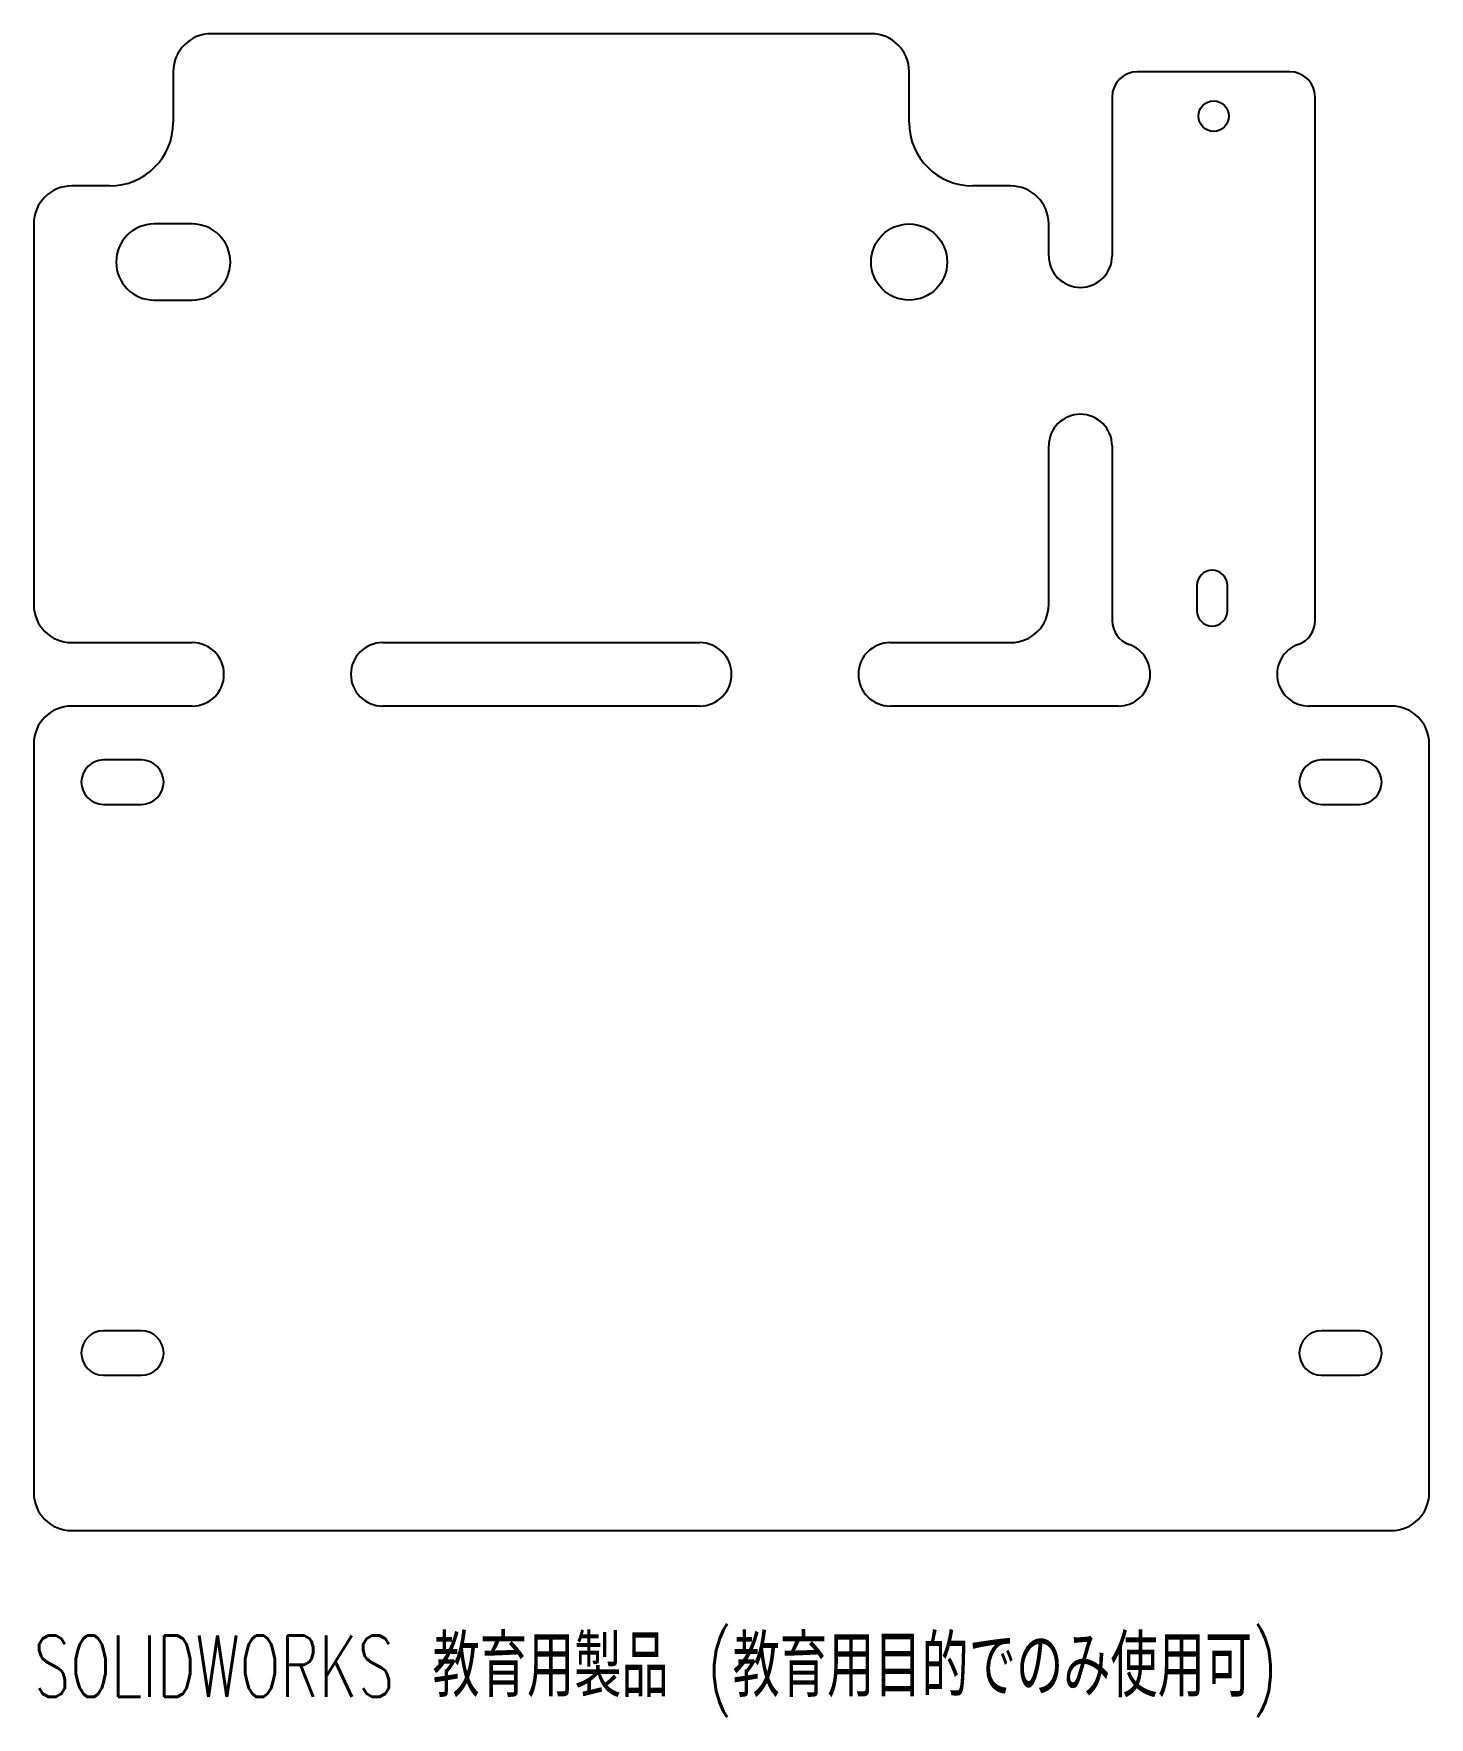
# Model space of a CAD drawing. Header units: millimetres. Extents: x -55 to 55, y -47 to 86.
import ezdxf

# ---------------------------------------------------------------- set-up
doc = ezdxf.new("R2010")
doc.units = ezdxf.units.MM
doc.styles.add('SLDTEXTSTYLE0', font='TXT', dxfattribs={"width": 0.7, "bigfont": 'bigfont'})

msp = doc.modelspace()

# ---------------------------------------------------------------- linework, layer by layer
at = {"color": 7, "linetype": 'Continuous', "lineweight": 25}
for p, q in [((11, 85.5), (-41, 85.5)), ((-44, 82.5), (-44, 78.5)), ((14, 78.5), (14, 82.5)), ((44, 82.5), (32, 82.5)), ((30, 80.5), (30, 68)), ((46, 39.24), (46, 80.5)), ((-49, 73.5), (-52, 73.5)), ((22, 73.5), (19, 73.5)), ((-55, 70.5), (-55, 40.5)), ((-42.5, 70.5), (-45.5, 70.5)), ((25, 68), (25, 70.5)), ((-45.5, 64.5), (-42.5, 64.5)), ((25, 40.5), (25, 53)), ((30, 53), (30, 39.24)), ((36.68, 42), (36.68, 40)), ((39.08, 40), (39.08, 42)), ((-52, 37.5), (-42.5, 37.5)), ((-27.5, 37.5), (-2.5, 37.5)), ((12.5, 37.5), (22, 37.5)), ((-42.5, 32.5), (-52, 32.5)), ((-2.5, 32.5), (-27.5, 32.5)), ((30.5, 32.5), (12.5, 32.5)), ((52, 32.5), (45.5, 32.5)), ((-55, 29.5), (-55, -29.5)), ((55, -29.5), (55, 29.5)), ((-46.5, 28.25), (-49.5, 28.25)), ((49.5, 28.25), (46.5, 28.25)), ((-49.5, 24.75), (-46.5, 24.75)), ((46.5, 24.75), (49.5, 24.75)), ((-46.5, -16.75), (-49.5, -16.75)), ((49.5, -16.75), (46.5, -16.75)), ((-49.5, -20.25), (-46.5, -20.25)), ((46.5, -20.25), (49.5, -20.25)), ((-52, -32.5), (52, -32.5))]:
    msp.add_line(p, q, dxfattribs=at)
for centre, radius in [((38, 79), 1.2), ((14, 67.5), 3)]:
    msp.add_circle(centre, radius, dxfattribs=at)
for centre, radius, start, end in [((-41, 82.5), 3, 90, 180), ((11, 82.5), 3, 0, 90), ((32, 80.5), 2, 90, 180), ((44, 80.5), 2, 0, 90), ((-49, 78.5), 5, 270, 0), ((19, 78.5), 5, 180, 270), ((-52, 70.5), 3, 90, 180), ((22, 70.5), 3, 0, 90), ((-45.5, 67.5), 3, 90, 270), ((-42.5, 67.5), 3, 270, 90), ((27.5, 68), 2.5, 180, 0), ((27.5, 53), 2.5, 0, 180), ((37.88, 42), 1.2, 0, 180), ((-52, 40.5), 3, 180, 270), ((22, 40.5), 3, 270, 0), ((37.88, 40), 1.2, 180, 0), ((32, 39.24), 2, 180, 250.5288), ((44, 39.24), 2, 289.4712, 0), ((-42.5, 35), 2.5, 270, 90), ((-27.5, 35), 2.5, 90, 270), ((-2.5, 35), 2.5, 270, 90), ((12.5, 35), 2.5, 90, 270), ((30.5, 35), 2.5, 270, 70.5288), ((45.5, 35), 2.5, 109.4712, 270), ((-52, 29.5), 3, 90, 180), ((52, 29.5), 3, 0, 90), ((-49.5, 26.5), 1.75, 90, 270), ((-46.5, 26.5), 1.75, 270, 90), ((46.5, 26.5), 1.75, 90, 270), ((49.5, 26.5), 1.75, 270, 90), ((-49.5, -18.5), 1.75, 90, 270), ((-46.5, -18.5), 1.75, 270, 90), ((46.5, -18.5), 1.75, 90, 270), ((49.5, -18.5), 1.75, 270, 90), ((-52, -29.5), 3, 180, 270), ((52, -29.5), 3, 270, 0)]:
    msp.add_arc(centre, radius, start, end, dxfattribs=at)

# ---------------------------------------------------------------- texts
at = {"color": 7, "linetype": 'Continuous', "insert": (-55, -40.77), "char_height": 4.8336, "attachment_point": 1, "style": 'SLDTEXTSTYLE0'}
msp.add_mtext('SOLIDWORKS 教育用製品 (教育用目的でのみ使用可)', dxfattribs=at)

doc.saveas('drawing.dxf')
